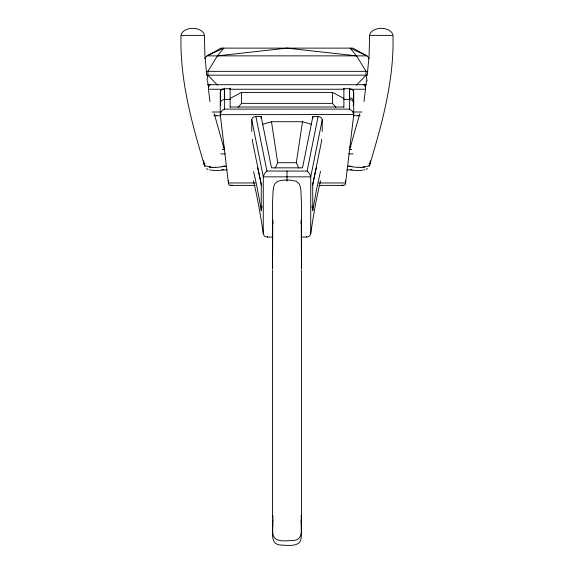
<?xml version="1.0" encoding="UTF-8"?>
<svg xmlns="http://www.w3.org/2000/svg" width="574" height="574" viewBox="0 0 574 574"><rect width="100%" height="100%" fill="white"/><g stroke="black" fill="none" stroke-linecap="round" stroke-linejoin="round"><path stroke-width="0.86" d="M272.521 270.06L272.521 517.999M287 181.075L287 171.045M301.479 270.06L301.479 517.999M272.729 220.344L272.528 268.955L272.542 203.397L273.081 190.575A51.136 40.151 0 0 1 273.64 187.088L274.544 184.398A10.504 8.244 0 0 1 274.932 183.694L277.629 181.319L282.178 180.258A38.114 29.927 0 0 1 286.232 180.071L287.768 180.064A41.242 32.381 0 0 1 291.018 180.179L296.184 181.24L299.068 183.694A10.504 8.244 0 0 1 299.456 184.398L300.267 186.737A49.285 38.695 0 0 1 300.905 190.575L301.458 203.397L301.472 268.955L301.271 220.344M301.271 220.179L301.063 223.824M320.522 171.289L316.618 189.025L312.737 210.658L311.976 206.209M367.353 74.405L369.111 54.939L369.606 35.38L392.982 35.38C394.223 79.958 382.176 123.252 369.512 165.534L369.405 164.76M353.304 96.819L353.72 93.139A4.14 3.953 0 0 0 349.609 88.748L343.883 88.755M353.311 105.666L353.72 102.172A4.14 3.867 0 0 0 349.609 97.881M272.908 519.764L272.808 520.683A49.967 49.967 0 0 0 272.672 522.455C273.167 529.831 269.349 544.582 280.629 545.056C287.761 545.221 301.364 547.747 301.192 536.826A49.981 49.981 0 0 0 301.328 535.054L301.092 519.764M364.009 101.605L365.459 89.479M272.908 515.775L272.672 530.728A49.981 48.89 0 0 0 272.801 532.464C272.808 543.42 286.62 540.564 293.766 540.471C304.579 539.747 300.812 525.569 301.328 518.408A49.967 48.869 0 0 0 301.199 516.672L301.092 515.775M370.259 160.806L369.807 163.949A4.334 3.918 83.7 0 1 368.752 165.893M301.12 237.055L306.408 237.055L306.516 236.344M298.86 168.168L296.306 162.715L302.512 121.724L311.266 124.264M353.304 105.551L353.548 91.682A4.14 3.867 0 0 0 353.541 90.52M365.473 87.291L366.485 80.862M369.62 34.799C372.347 26.182 390.205 26.203 392.968 34.799M206.984 80.087L207.924 75.172L207.924 71.348L217.417 55.865L223.882 48.123L206.984 55.865L204.631 58.448M181.032 34.799C183.795 26.203 201.653 26.182 204.38 34.799M322.236 131.46L322.236 119.851A4.154 3.257 0 0 0 318.068 116.615L312.852 116.601L302.512 167.838L271.488 167.838L261.148 116.601L255.932 116.601A4.154 3.257 0 0 0 251.756 119.851L251.764 131.46M320.636 180.731A181.549 17.679 -85.6 0 0 310.728 233.553L310.728 176.684L309.594 173.707L307.112 171.066L318.068 116.601M322.236 119.851L310.728 176.849L263.272 176.849L251.764 119.851M321.705 140.329L312.737 184.785L312.737 210.658M359.798 113.602L349.817 149.025M204.595 164.76L204.488 165.534C191.816 123.252 179.784 79.958 181.011 35.38L204.387 35.38L204.889 54.939L206.647 74.405M275.14 168.168L277.694 162.715L271.488 121.724L262.734 124.264M262.024 206.209L261.263 210.658L260.668 207.071A194.199 18.913 85.6 0 0 253.557 171.633M220.983 112.002L220.258 114.678L353.742 114.52L352.579 111.349L349.609 109.117L224.391 109.117L222.432 110.273L220.983 112.002L212.079 112.002M238.081 107.36L241.496 103.363L241.496 92.407L332.504 92.407L343.883 98.427M356.447 85.182L366.033 75.172L366.033 71.348L356.54 55.865L350.075 48.123L366.973 55.865L369.326 58.448M367.539 168.584L366.126 169.502M307.112 171.066L266.924 171.045L264.621 173.384L263.272 176.785L263.272 233.553A181.549 17.679 85.6 0 0 253.364 180.731M223.458 169.617L220.603 170.327L215.336 170.507A13.697 4.183 0 0 1 214.03 170.471L211.218 170.191M364.569 169.61L363.708 169.976M230.117 98.427L241.496 92.407M312.557 185.058L312.234 185.144M231.996 185.115L230.669 185.402L255.2 185.395M225.331 165.893L221.055 166.948L215.408 167.421M369.039 163.525L369.893 163.325M362.782 170.191L359.97 170.471A13.697 4.183 0 0 1 358.664 170.507L353.397 170.327L350.542 169.617M217.417 55.865L286.978 48.123L356.54 55.865M230.633 185.409L229.177 184.993L228.502 183.723A177.969 6.823 84.2 0 1 228.387 180.444M213.428 167.493L211.318 167.536M206.152 71.348L367.805 71.348M206.152 75.172L367.805 75.172M207.566 84.708L366.434 84.708M255.243 182.955L228.402 182.955L220.28 114.865L220.28 93.139A4.14 3.953 0 0 1 224.391 88.748L230.117 88.755M223.645 89.25L208.477 89.25A4.305 1.665 -90 0 1 210.199 84.844M229.887 89.25L344.07 89.25M350.312 89.25L365.48 89.25M220.696 105.551L220.452 103.944A4.14 3.867 0 0 1 224.549 99.532L230.117 99.532M343.883 99.532L349.451 99.532A4.14 3.867 0 0 1 353.548 103.944M241.496 103.363L332.504 103.363L335.919 107.36M230.117 107.015L343.883 107.015M352.96 112.002L361.878 112.002M213.7 115.733L220.646 115.733M353.319 115.733L360.257 115.733M271.488 121.724L302.512 121.724M222.253 149.527L224.843 149.527M349.114 149.527L351.704 149.527M220.732 153.897L225.209 153.897M348.748 153.897L353.225 153.897M277.694 162.715L296.306 162.715M222.023 166.352L226.35 166.352M347.607 166.352L351.934 166.352M221.959 169.904L227.024 169.904M346.933 169.904L351.998 169.904M318.757 182.955L345.598 182.955L353.72 114.865L353.72 93.139M318.8 185.395L343.661 185.402L344.917 184.921L345.498 183.723A178.04 6.823 -84.2 0 0 345.605 180.774M263.337 233.553A4.391 3.444 0 0 0 267.592 237.084L272.88 237.055M362.682 167.536L360.572 167.493M343.331 185.402L342.004 185.108M358.592 167.421L352.945 166.948L348.669 165.893M261.787 185.151L261.443 185.058M204.064 163.325L204.918 163.525M210.292 169.976L209.431 169.61M207.874 169.502L206.461 168.584M207.924 75.172L217.51 85.182M224.183 149.025L214.202 113.602M255.932 116.601L266.924 171.045M252.295 140.329L261.263 184.785L261.263 210.658M366.033 75.172L367.13 80.905M207.515 80.862L208.527 87.291M267.484 236.344L267.592 237.055M203.698 160.806L204.15 163.949A4.334 3.918 -83.6 0 0 205.262 165.965M208.498 89.479L209.948 101.605M220.28 93.139L220.696 96.819M272.937 223.824L272.729 220.179M349.609 88.755L349.609 109.117M349.451 88.145L349.451 99.532M343.883 88.145L343.883 107.238M332.504 92.407L332.504 103.363M312.852 116.601L312.852 118.23M261.148 116.601L261.148 118.23M230.117 88.145L230.117 107.238M224.549 88.145L224.549 99.532M224.391 88.755L224.391 109.117M220.452 103.944L220.452 91.682A4.14 3.867 0 0 1 220.459 90.52M357.832 115.604A4.298 1.65 90 0 1 357.509 115.582M216.491 115.582A4.298 1.65 -90 0 1 216.168 115.604M363.758 84.844A4.305 1.665 90 0 1 365.538 89.257M349.953 146.65A4.327 1.607 84.9 0 1 350.994 146.37M222.999 146.363A4.327 1.607 -84.9 0 1 224.004 146.657M369.921 163.985A4.334 3.86 61.5 0 1 368.831 166.001M205.183 166.044A4.334 3.86 -61.5 0 1 204.035 163.977M310.663 233.553A4.391 3.444 0 0 1 306.408 237.084M204.566 166.273A19.272 5.008 -4.4 0 1 204.552 165.534M211.024 166.489A9.916 1.744 -4.3 0 1 205.994 166.051M215.458 167.228A17.206 2.088 -2.8 0 1 213.643 167.299M211.411 167.486A10.002 1.471 -3.2 0 1 209.187 167.457M369.448 165.534A19.272 5.008 4.4 0 1 369.434 166.273M360.357 167.299A17.206 2.088 2.8 0 1 358.542 167.228M364.813 167.457A10.002 1.471 3.2 0 1 362.589 167.486M368.006 166.051A9.916 1.744 4.3 0 1 362.976 166.489M257.661 167.737A198.267 18.906 85.7 0 1 261.493 185.546M252.617 139.683A4.154 3.257 0 0 1 252.266 139.26M312.5 185.567A198.267 18.906 -85.7 0 1 316.331 167.737M321.734 139.26A4.154 3.257 0 0 1 321.383 139.683M221.098 48.123L206.984 55.865L366.973 55.865L352.852 48.123L221.098 48.123"/></g></svg>
